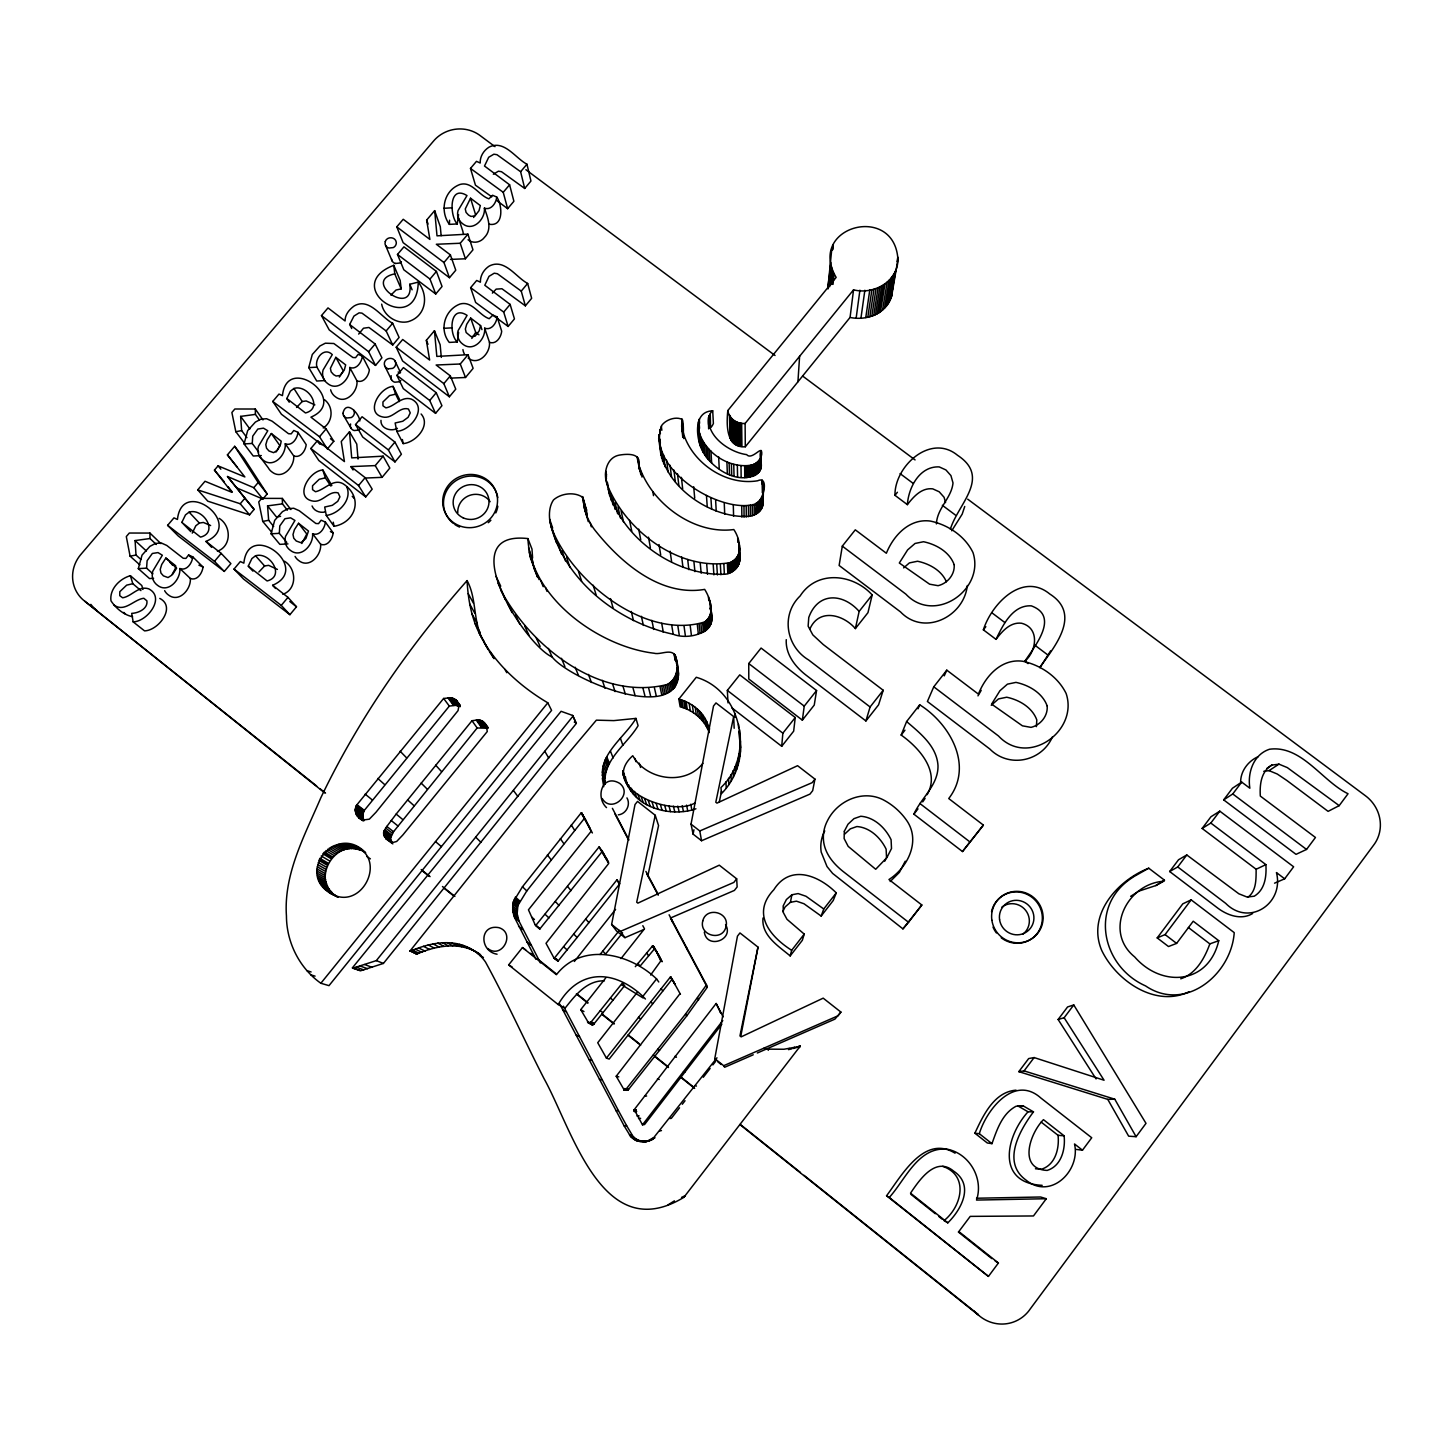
<?xml version="1.0" encoding="UTF-8"?>
<svg xmlns="http://www.w3.org/2000/svg" width="1453" height="1453" viewBox="0 0 1453 1453"><rect width="100%" height="100%" fill="white"/><g stroke="black" fill="none" stroke-linecap="round" stroke-linejoin="round"><path stroke-width="1.5" d="M152.91 573.844L146.59 568.159L147.116 560.713L152.347 553.466L158.014 552.594L162.336 555.228L152.783 571.138A13.803 13.113 -31.7 0 0 157.414 585.232C168.185 593.823 180.808 579.584 179.863 568.541C186.91 571.265 192.123 562.947 192.795 556.88L188.599 554.992L185.911 558.424L183.223 558.261L166.786 545.456L161.21 542.95L155.471 543.458L149.95 546.346L142.049 555.1L138.307 568.632L149.532 578.566L153.6 578.33M660.407 446.925C662.804 486.809 712.951 519.92 750.42 516.196L750.42 505.117C762.371 508.713 770.925 474.55 757.703 480.761C723.903 486.464 687.451 459.693 681.675 426.219C682.02 409.419 684.417 429.87 682.892 436.518M750.547 477.056L750.565 465.269C757.213 464.615 763.842 456.569 761.1 450.466C757.848 457.277 764.332 464.851 759.483 471.426C741.248 488.154 710.553 468.447 701.799 449.558C696.078 437.171 693.19 411.308 712.715 410.836L713.387 423.531C707.393 436.536 706.576 414.051 712.715 410.836M751.946 476.675L751.982 464.887M750.42 516.196L752.327 515.652L752.363 504.554M753.326 476.203L753.399 464.415M754.143 475.876L754.234 464.07M763.007 918.005C761.19 935.496 778.517 946.085 790.178 955.929L802.328 940.309L804.236 934.116L786.963 919.277L783.33 912.538L783.167 905.964L786.382 899.552L791.885 894.776L798.133 893.577L805.961 896.247L823.76 908.979L821.163 916.062L803.981 903.748L796.444 901.169L790.414 902.331L785.11 906.944L782.767 911.594M752.327 515.652L754.18 514.98L754.252 503.882M754.942 475.476L755.033 463.67M639.538 467.067C652.215 503.937 694.134 534.813 733.801 529.546C740.558 539.372 743.773 557.516 729.715 562.711C678.66 571.301 625.135 530.363 607.009 484.103C603.068 473.424 606.519 457.441 619.305 455.116C626.316 453.935 640.628 452.646 638.993 463.925M755.705 475.022L755.814 463.216M754.18 514.98L755.978 514.18L756.087 503.065M756.45 474.532L756.559 462.726M755.978 514.18L756.922 502.629M757.14 473.987L757.267 462.163M757.794 473.406L757.939 461.564M756.795 513.744L757.721 502.139M758.412 472.788L758.557 460.928M757.576 513.272L758.466 501.594M758.975 472.116L759.138 460.256M759.483 471.426L759.665 459.548M758.321 512.727L759.174 500.994M759.011 512.146L759.846 500.341M759.937 470.699L760.537 458.058M760.645 454.299C763.624 443.201 752.018 461.037 746.642 454.607C729.025 452.319 705.214 435.446 709.1 415.703M760.682 469.174L761.299 450.648M759.665 511.51L760.464 499.65M760.972 468.375L761.372 450.702M760.264 510.82L761.027 498.924M551.196 527.094C571.356 580.601 644.805 640.482 704.705 621.938C715.439 614.274 710.499 598.618 704.669 589.391C659.989 597.001 620.104 562.057 594.44 529.546C587.466 520.21 583.488 509.149 583.125 497.634C574.988 491.495 561.076 493.166 553.484 499.959C549.18 506.262 548.816 514.689 550.033 522.008C562.965 579.62 617.289 622.066 673.193 634.271C690.502 641.009 720.833 631.165 709.972 608.208M760.827 510.112L761.535 498.143M762.08 484.031L762.153 480.198M761.318 509.349L761.99 497.326M761.772 508.55L763.261 501.576L762.262 480.38M330.212 893.195L338.131 897.264C307.4 881.008 337.659 833.314 365.684 852.838C336.733 821.944 293.724 873.889 331.902 894.104C362.36 910.631 387.697 858.65 354.75 846.046M721.887 1024.093L644.551 1124.531L642.48 1124.822L634.234 1109.638L716.147 1003.478L723.14 1016.882M762.153 507.715L762.389 496.49M762.316 492.694L762.534 481.197M762.48 506.861L762.716 495.618M762.752 505.989L763.17 484.902M1240.68 782.931C1240.117 771.67 1248.073 761.027 1258.135 756.686M763.079 504.209L763.461 487.554M500.577 589.755C530.817 646.658 599.254 701.072 666.854 684.599C677.643 679.641 679.259 665.238 675.173 655.303C670.687 648.438 660.425 655.14 653.977 653.214C599.29 646.748 530.49 597.928 527.911 538.591C450.884 529.727 525.296 645.513 552.104 656.938C571.211 681.511 699.801 733.674 675.282 655.594M1041.183 1122.097L1058.038 1135.302C1059.509 1148.324 1055.423 1164.943 1041.401 1169.247L1035.444 1168.775M1064.105 1135.81C1065.594 1149.087 1061.435 1166.033 1047.141 1170.428C1017.59 1169.029 1030.014 1133.122 1043.454 1119.664L1064.105 1135.81L1058.038 1135.302M535.975 959.325L514.58 917.624L512.673 910.014L513.399 901.605L522.481 886.748L581.127 812.935L584.306 818.511L526.785 890.943L517.867 905.51L517.159 913.774L519.048 921.256L540.425 962.939M1248 897.173C1256.627 890.762 1256.028 878.829 1256.137 869.257L1202.14 828.446L1210.821 823.052L1265.89 864.626C1266.598 876.213 1265.145 889.545 1254.248 896.21L1247.074 897.046L1238.864 893.795L1186.792 854.963L1178.528 859.758L1169.665 871.528L1216.633 907.235C1226.477 915.045 1240.935 920.657 1252.649 913.501M635.96 718.4C624.844 737.743 592.987 758.157 605.102 784.348C602.468 759.774 627.006 744.445 638.085 725.683L635.96 718.4L613.82 720.615L596.366 720.161L553.811 770.671L410.018 950.989M897.918 259.433C898.008 281.537 873.634 295.013 853.547 289.837L745.117 423.459L745.298 446.779C725.774 448.287 726.427 423.913 727.808 410.563L836.147 277.396C806.324 226.377 894.594 202.821 897.918 259.433L891.597 296.43C886.348 313.757 866.678 320.968 850.059 317.444L745.298 446.779M740.412 740.848C742.102 760.101 735.164 779.843 721.505 793.574L720.96 787.544C755.033 755.742 741.902 690.647 696.278 677.28L678.823 699.129L680.149 706.757C693.19 710.136 704.632 719.78 709.191 732.603C708.701 716.02 694.062 703.161 678.823 699.129M484.666 328.16C485.883 339.021 473.424 352.552 462.962 344.288A13.44 12.786 -14.4 0 1 458.058 330.703L467.085 315.374C449.758 303.949 448.614 334.226 457.277 341.964L449.286 342.418C438.752 329.431 444.89 309.671 460.038 304.022C472.171 300.553 479.018 315.228 489.189 318.697L492.93 315.083L497.126 316.899L501.685 331.193C501.194 337.042 496.145 344.888 489.461 342.272L484.666 328.16C491.477 330.83 496.635 322.857 497.126 316.899M458.567 214.554L457.259 223.944L449.358 224.38C439.478 210.83 443.91 190.325 460.002 184.458C471.971 181.026 478.8 195.41 488.88 198.825L492.585 195.265L496.726 197.045C496.236 202.93 491.096 210.703 484.394 208.106C487.663 217.369 492.603 229.138 484.467 237.384C480.58 242.488 473.151 243.977 468.048 239.781M489.461 342.272C490.66 352.934 478.437 366.229 468.157 358.11M484.394 208.106C485.574 218.84 473.206 232.008 462.908 223.925A13.295 12.532 -12.5 0 1 458.04 210.612L466.994 195.574C448.468 184.059 449.703 216.261 457.259 223.944M384.5 836.874L392.201 843.194L390.457 838.145L393.545 831.715L477.165 727.971L487.264 728.225L482.269 720.997L477.783 719.961L471.989 720.724L396.179 814.061L385.644 828.028L383.574 832.969L385.971 838.817L392.837 842.504L396.651 841.469L402.808 835.021L487.3 731.495L485.956 724.884L482.269 720.997M716.02 1060.418L714.767 1058.601L737.452 936.168L739.958 932.953L757.994 947.12L740.758 1036.334M356.33 814.588L363.722 820.128L359.509 818.239L356.33 814.588L355.258 809.866L356.639 805.144L443.637 698.457L450.757 697.749L455.861 699.837L459.075 705.068L458.04 710.644L375.982 812.263L369.316 819.183L363.613 819.946L362.705 814.788L364.322 810.374L449.34 706.085L455.624 705.341L459.62 706.358M349.737 367.482C350.809 378.361 338.331 391.983 327.833 383.683A13.495 12.805 -20.3 0 1 323.075 370.025L332.283 354.605C324.219 346.504 314.411 358.582 316.917 367.155L324.745 380.577L316.754 381.031L308.762 367.609L312.286 354.496L319.932 345.996L325.345 343.199L333.827 343.507L352.916 357.511L355.567 357.674L358.164 354.332L362.342 356.148C361.761 362.124 356.584 370.134 349.737 367.482L356.984 380.904C358.056 391.583 345.814 404.987 335.48 396.832A13.259 12.587 -20.4 0 1 330.63 389.804M449.358 224.38L449.576 220.202M694.879 803.037C670.36 817.44 597.637 787.381 632.763 755.723C646.44 780.261 685.253 786.073 702.907 763.297M287.966 543.894L279.866 544.366L271.093 533.814L274.69 520.337L282.481 511.638L287.966 508.75L293.706 508.241L299.282 510.748L315.846 523.48L318.534 523.643L321.167 520.21L325.399 522.099C324.8 528.165 319.606 536.448 312.595 533.723C313.685 544.748 301.08 558.878 290.346 550.342A13.713 13.113 -26.9 0 1 285.569 536.302L294.941 520.465L290.6 517.831L284.951 518.721L279.793 525.932L279.339 533.342L286.75 542.387M312.595 533.723L320.623 544.257C321.694 555.1 309.326 568.995 298.791 560.586A13.458 12.895 -27.1 0 1 295.068 556.408M261.322 455.57L253.258 456.024L244.068 443.928L247.664 430.633L255.401 422.06L260.868 419.209L266.553 418.718L272.092 421.17L288.511 433.702L291.163 433.884L293.797 430.488L297.992 432.34C297.375 438.352 292.18 446.489 285.26 443.801L293.724 455.915C294.741 466.649 282.445 480.271 272.02 472.007A13.368 12.714 -24.7 0 1 268.333 467.902L259.397 455.988M285.26 443.801C286.277 454.735 273.763 468.592 263.138 460.183A13.604 12.932 -24.6 0 1 258.434 446.362L267.77 430.76L263.465 428.163L257.853 429.035L252.731 436.154L252.259 443.456L258.725 452.101M682.165 419.481C675.99 416.157 665.946 419.626 661.823 425.293C645.949 467.248 714.803 510.693 750.42 505.117M1036.389 726.627L1036.806 719.961C1032.32 707.448 1019.189 699.837 1006.711 697.222L998.465 698.929L991.237 705.286M738.705 551.032C743.482 561.457 735.708 573.808 724.375 574.262C674.573 575.969 621.03 537.955 608.444 489.352M797.933 381.794L799.604 356.312M179.863 568.541L190.343 578.476C191.269 589.319 178.901 603.304 168.312 594.876A13.549 12.877 -31.9 0 1 164.643 590.663M731.713 707.72L781.714 746.297L782.858 733.184L795.245 717.528L739.74 674.864L727.335 690.411L728.026 702.889M831.77 249.153L827.847 288.638L829.027 278.013M828.228 288.729L830.735 262.466M832.478 250.043L832.896 245.593M832.678 249.535L833.35 244.594M829.699 286.731L831.606 267.134M830.771 284.552L832.26 269.332M831.806 284.479L833.096 271.475M833.023 284.37L834.095 273.564M795.245 717.528L793.665 731.168L781.714 746.297M391.202 375.728L390.93 377.744A5.449 5.194 -18.3 0 0 394.835 382.212L399.103 381.794A5.412 5.14 -18.3 0 0 400.865 380.414M850.059 317.444L853.547 289.837M342.926 413.397C345.941 399.284 359.127 413.215 359.835 420.952M350.591 423.985L350.318 426.02A5.485 5.231 -21.1 0 0 354.223 430.542L358.51 430.106A5.431 5.176 -21.1 0 0 360.271 428.726M856.198 317.789L859.904 290.182M802.347 720.161L804.236 706.14L816.568 690.538L761.081 648.056L748.749 663.549L748.785 679.005L802.347 720.161L814.243 705.086L816.568 690.538M860.993 317.844L864.862 290.255M865.77 317.535L869.802 289.928M867.804 317.244L871.909 289.619M869.82 316.808L873.998 289.183M871.8 316.264L876.05 288.62M873.725 315.592L878.048 287.912M875.505 314.829L879.882 287.131M877.231 313.939L881.662 286.223M878.883 312.94L883.37 285.188M480.562 325.581L479.254 330.794L475.131 336.152L471.117 336.642L466.159 332.537L465.36 328.996L466.704 324.291L470.663 318.08L480.562 325.581L481.96 329.631M842.304 546.128L905.873 594.132C934.788 624.881 985.098 589.5 972.983 552.54C964.992 536.066 947.955 524.696 930.283 521.064C909.451 518.285 893.522 535.449 886.366 553.248L855.29 529.836L842.304 546.128L839.126 565.471L900.497 611.895C924.144 636.632 964.047 616.744 967.317 585.505M880.445 311.832L884.986 284.025M882.534 310.07L887.147 282.227M884.477 308.181L889.145 280.266M886.257 306.147L890.998 278.177M887.601 304.331L892.396 276.306M888.818 302.442L893.649 274.345M889.908 300.48L894.776 272.31M890.852 298.446L895.756 270.222M897.046 261.576L897.809 257.181M325.399 522.099L333.173 532.851C332.592 538.809 327.488 546.946 320.623 544.257M693.099 834.131L691.029 824.142L713.514 706.013L715.984 702.925L733.674 716.565L715.802 802.219L716.983 803.128L797.57 765.695L814.951 779.117L812.681 790.65L809.975 794.101L701.545 840.742L693.099 834.131L693.935 829.754M625.353 776.556C629.875 806.706 670.087 818.075 695.914 808.794M192.795 556.88L203.02 567.015C202.367 572.972 197.245 581.146 190.343 578.476M643.552 929.648L624.972 937.675L616.508 930.973L611.622 924.453L635.015 804.544L637.522 801.402L655.23 815.278L658.554 825.576L647.747 876.377M790.414 902.331L791.885 894.776M757.994 947.12L739.958 1035.916L741.157 1036.861L823.179 998.157L840.906 1012.087L838.054 1015.792L723.685 1065.703L714.767 1058.601M719.271 802.074L721.542 791.195M655.23 815.278L636.705 902.204L637.885 903.13L719.271 865.189L736.671 878.811L737.143 886.929L734.401 890.417L670.396 918.06M809.902 628.986C819.056 607.953 843.103 614.401 855.381 628.586L859.141 611.386L872.181 594.931C853.038 573.772 816.931 569.776 800.149 595.948C780.679 614.619 785.964 646.313 808.467 659.862L870.093 706.975L865.915 720.96L806.451 675.445C795.336 666.927 785.401 654.377 786.255 639.647M945.558 502.593L944.069 497.271L939.201 491.786L932.753 488.862C921.602 487.5 913.592 496.672 907.38 504.645L894.957 495.328C894.485 466.231 930.519 433.03 957.527 455.279C991.509 477.583 957.89 503.991 950.353 529.237M872.181 594.931L867.968 612.657L855.381 628.586M699.565 433.43L699.056 439.769M416.194 953.114L411.344 950.898L416.466 953.985M907.38 504.645C908.47 487.627 919.531 465.977 939.219 466.903L945.903 469.937L950.934 475.603L953.005 482.941C951.552 498.179 937.112 507.987 936.404 523.915M790.178 955.929L791.667 950.298L804.236 934.116M891.597 296.43L892.85 285.805M301.843 543.495L306.801 534.014L298.537 523.28L294.414 529.691L292.997 534.541L293.76 538.209L296.249 541.006L300.88 542.696L305.875 538.554L308.472 531.053L298.537 523.28M768.237 1050.319L768.583 1049.157L783.984 1049.248L800.076 1046.342L683.836 1197.363C602.25 1246.728 572.5 1129.762 543.985 1078.526C524.188 1039.839 506.37 1000.154 485.502 962.031C481.415 956.001 475.676 951.188 469.156 947.974C450.521 938.402 428.817 943.306 410.491 951.061M859.141 611.386C842.831 592.933 817.948 591.934 808.758 617.507L808.14 626.17L812.808 634.87L823.215 644.514L883.206 690.266L878.575 704.832L865.915 720.96M964.738 506.479L962.195 514.126L951.733 530.781M286.84 398.54L290.382 391.184L293.942 388.478C307.836 384.01 323.837 408.329 305.475 412.961L286.84 398.54L289.238 402.209M248.281 566.125L251.896 558.57L255.528 555.791C269.731 551.323 285.714 576.223 267.116 580.964L248.281 566.125L252.895 571.12M192.25 533.142L195.81 525.768L199.37 523.062L203.384 522.462L210.631 525.55M181.843 522.39L185.475 514.907L189.108 512.146C203.275 507.66 219.04 532.47 200.514 537.12L181.843 522.39L190.761 531.598M349.646 324.491L353.951 316.082L359.091 312.849L361.96 313.121L386.153 330.957L392.728 344.997L399.103 337.441L392.655 323.256C381.104 317.317 369.262 297.211 354.223 305.947C349.319 309.453 344.906 314.629 345.087 320.986L327.997 307.909L321.476 315.592L329.195 329.885L375.528 365.411L381.921 357.819L375.146 343.998L349.646 324.491L351.717 328.523M905.237 861.193L899.407 872.363L890.199 881.535M458.603 332.392L457.277 341.964M791.667 950.298C769.345 936.113 751.364 913.265 773.831 889.745C790.141 863.736 818.729 875.324 836.274 892.887L833.223 900.515L821.163 916.062M1132.85 877.321C1088.896 904.91 1101.12 966.172 1145.582 985.915C1185.103 1012.85 1231.327 974.527 1234.233 932.644L1191.151 899.861L1182.796 903.839L1157.206 937.911L1168.503 946.539L1176.603 943.397L1193.222 921.22L1218.758 940.69C1208.551 984.607 1161.674 987.967 1134.684 956.928C1103.208 931.5 1126.91 883.751 1163.653 881.244L1164.471 880.173L1148.742 868.204C1117.212 880.464 1086.681 914.99 1101.701 950.371C1116.267 980.829 1155.589 1008.037 1189.208 991.672M1218.758 940.69L1209.84 943.887C1204.646 958.181 1196.073 973.801 1180.708 978.813M927.123 794.664C940.545 771.47 919.077 747.768 901.169 735.055L906.618 721.542L919.713 704.796C950.062 723.848 973.964 766.003 948.736 798.551L983.372 825.104L962.485 851.549L913.883 814.17C921.293 797.679 938.366 785.11 938.002 765.695C936.804 746.134 920.221 733.311 906.618 721.542M918.024 708.81L919.713 704.796M933.77 686.815L998.483 735.981C1028.016 767.602 1078.78 731.004 1066.121 693.481C1057.947 676.717 1040.675 665.02 1022.658 661.242C1001.498 658.372 985.479 676.045 978.432 694.134L946.793 670.16L933.77 686.815L927.395 701.49L989.82 749.003C1008.963 768.51 1041.819 761.572 1052.462 736.798M944.232 675.863L946.793 670.16M974.872 1133.213L979.304 1133.685C986.678 1109.365 1014.43 1074.312 1040.838 1097.996L1091.73 1137.753L1082.467 1150.195L1074.512 1143.965C1080.723 1170.846 1050.465 1200.487 1025.891 1179.999C1001.444 1162.164 1019.806 1130.089 1033.483 1111.854L1023.021 1105.769L1016.101 1106.223C1002.116 1113.597 996.94 1129.835 991.963 1143.656L987.295 1142.984L974.872 1133.213C983.082 1115.632 994.052 1091.839 1016.065 1090.168M1028.052 663.603L1024.874 661.206C1036.625 651.053 1039.948 627.95 1021.568 623.246C1010.271 621.848 1002.225 631.256 996.013 639.356L983.372 629.839C991.509 604.067 1022.403 571.501 1049.738 593.968C1081.795 614.31 1055.06 646.058 1039.876 667.29M884.75 861.193L886.53 857.688L886.13 849.188C880.718 837.836 869.929 827.465 856.889 826.539L850.332 828.846L844.538 834.222M996.013 639.356C1002.842 625.244 1012.65 604.793 1031.285 605.847C1059.855 616.272 1034.845 646.058 1024.874 661.206M1050.61 650.871L1039.93 667.744M358.673 334.081L363.504 328.215L368.953 327.47L392.728 344.997M977.978 695.86L981.175 690.393M1033.483 1111.854L1028.034 1111.799C1005.567 1136.537 995.868 1183.105 1042.182 1185.339M471.807 338.458L475.712 332.356L470.663 318.08M470.536 198.226L465.269 208.941L466.068 212.41L468.52 215.062L470.972 216.424L474.949 215.934L479.036 210.685L480.325 205.581L470.536 198.226L475.531 214.499L473.587 217.496M789.233 1048.448L788.489 1049.611L791.867 1048.848M335.825 357.329L330.394 368.317L331.157 371.877L333.609 374.602L336.079 376L340.093 375.51L344.288 370.115L345.669 364.885L335.825 357.329L343.326 370.933L339.348 377.072M276.016 452.028L280.029 445.817L271.33 433.521L267.225 439.841L265.808 444.636L266.553 448.232L269.005 450.993L273.618 452.664L277.196 450.376L280.665 444.019L281.174 441.167L271.33 433.521M172.507 574.498L176.63 568.177L165.896 558.061L161.719 564.49L160.23 569.376L160.956 573.063L163.408 575.86L168.039 577.567L171.69 575.243L175.232 568.759L175.759 565.853L165.896 558.061M258.852 572.028L264.591 565.962L268.623 565.344L277.414 569.413M296.557 407.458L302.206 401.537L306.183 400.937L314.865 404.878M390.893 295.104L396.051 290.019L401.173 288.875L400.193 280.447L393.799 265.3C339.276 286.314 417.065 338.622 418.246 282.118L409.8 284.261C414.559 318.171 360.616 281.01 394.78 273.872L401.173 288.875M922.728 801.893L925.089 798.405M706.467 984.898L707.302 987.259L686.76 1015.901L628.695 1089.241L624.027 1089.968L626.334 1088.842L685.525 1014.085L706.467 984.898L669.106 914.791M794.41 1047.268L793.574 1048.467L796.88 1047.45M492.385 293.143L496.145 289.129L501.939 288.747L525.368 305.838L531.653 298.301L527.657 283.444C515.924 277.287 504.645 258.035 489.243 266.062C483.813 269.568 480.126 275.652 480.416 282.191L476.675 280.465L470.627 287.676L475.64 302.46L508.132 326.453L514.453 318.897L510.13 304.403L484.793 285.26L489.007 276.342L494.238 273.2L497.38 273.727L521.246 291.109L525.368 305.838M1073.767 1004.949L1064.141 1017.736L1104.062 1080.233L1034.118 1057.566L1028.67 1058.565L1018.807 1071.642L1107.767 1099.376L1128.654 1136.173L1136.101 1136.7L1145.999 1123.351L1073.767 1004.949L1067.574 1006.947L1058.129 1019.479L1096.071 1078.925M955.075 1153.192C924.199 1134.157 901.496 1175.804 886.566 1195.765L988.44 1276.406L998.411 1263.002L958.835 1231.563L970.223 1216.379L1033.464 1215.961L1046.305 1198.725L1040.566 1197L976.525 1198.235M1274.553 883.17L1284.67 878.811L1293.624 866.787L1219.793 811.155L1210.948 816.768L1202.14 828.446M1306.538 849.442L1315.455 837.473L1260.314 796.081C1259.642 784.693 1260.968 771.525 1271.829 765.095L1278.967 764.151L1287.322 767.602L1339.194 805.634L1348.039 793.738C1322.212 781.333 1301.597 744.88 1269.522 749.239C1253.43 754.507 1247.364 772.687 1249.852 788.216L1241.697 782.095L1232.453 788.234L1223.68 799.876L1296.022 854.346L1306.538 849.442L1232.762 793.956L1223.68 799.876M947.846 1222.827C961.559 1209.314 974.527 1185.012 953.568 1171.064C935.623 1156.043 919.44 1179.945 910.522 1193.167L947.846 1222.827L944.014 1220.629C961.723 1206.571 969.242 1175.495 942.725 1166.323M1157.206 937.911L1165.088 934.588L1191.151 899.861M683.836 1197.363L685.126 1195.674L681.548 1197.399M1130.652 896.338L1138.789 891.161L1155.825 885.567L1164.471 880.173M1018.807 1071.642L1024.074 1070.897L1034.118 1057.566M1169.665 871.528L1177.747 866.951L1186.792 854.963M1210.821 823.052L1219.793 811.155M1232.762 793.956L1241.697 782.095M886.566 1195.765L889.254 1197.472C905.455 1179.691 918.332 1145.981 947.683 1149.269C969.66 1153.918 983.826 1178.71 976.507 1200.069L1046.305 1198.725M650.635 975.036L660.788 960.96L656.066 950.698L662.114 961.741L660.425 958.889M642.48 1124.822L722.777 1020.569M824.741 830.898A34.636 34.273 31 0 0 821.199 852.094L827.011 866.551L832.605 873.398L902.931 928.885L921.838 905.001L888.964 879.537C908.125 867.187 921.148 840.361 906.291 819.91A65.421 64.786 32.9 0 0 884.677 800.585C863.917 788.779 837.527 800.24 827.447 820.763A35.889 35.508 29.5 0 0 823.778 842.722C825.776 854.709 834.058 864.299 843.303 871.618L908.543 922.274L921.838 905.001M962.485 851.549L983.372 825.104M624.209 1089.986L616.217 1076.237L679.986 993.707M823.76 908.979L836.274 892.887M559.786 1004.15L624.172 1125.93L630.638 1136.482L636.45 1140.714L646.567 1141.531L653.832 1137.517L716.983 1057.802M703.288 1077.254L710.136 1068.445M712.878 1064.904L715.621 1061.38M913.883 814.17L917.987 808.867M798.551 1046.941L799.586 1045.706M679.55 1107.785L671.322 1118.356L669.779 1118.538M682.292 1104.262L685.035 1100.738M637.54 991.999L597.728 1042.727L606.41 1058.093L609.17 1059.074L671.922 979.504L670.541 976.906L672.249 979.522M901.169 735.055L904.965 730.187M983.372 629.839L985.842 626.679M798.805 1046.941L799.786 1045.724M645.404 999.028L642.88 996.34L656.556 978.922C629.948 953.386 582.199 941.653 556.426 974.691L522.462 947.574L508.659 964.901L558.188 1004.55L564.999 1008.273C574.934 995.705 586.703 980.266 604.43 980.848M870.093 706.975L883.206 690.266M736.671 878.811L733.838 882.425L620.395 931.391L611.622 924.453M814.951 779.117L812.154 782.677L699.783 830.971L691.029 824.142M606.41 1058.093L670.396 976.997L671.922 979.504M589.591 1023.148L592.479 1024.819L594.005 1023.875L624.681 985.606L622.247 983.209L591.171 1021.968L588.665 1023.021L580.728 1009.653L605.756 977.923M620.994 958.617L644.478 928.83L642.825 925.688M558.188 1004.55C579.129 968.443 614.02 969.278 642.88 996.34M635.306 966.681L652.597 945.867L659.044 955.765M616.926 879.864L619.432 884.187L577.113 937.476L558.097 961.014L554.356 958.181L616.926 879.864L619.704 883.587M574.353 961.468L615.563 909.433M799.096 1047.577L800.004 1046.451M535.848 925.379L599.145 846.863L608.698 863.463L546.019 943.324L554.065 958.181M592.388 832.969L581.581 812.899L591.171 831.261L528.456 909.814L535.104 924.689L539.898 928.867L601.978 851.785L599.145 846.863M894.957 495.328L897.427 492.24M352.934 968.152L376.327 960.615L573.045 716.075M352.498 968.043L360.471 970.822L383.41 963.43L576.351 723.394L572.7 715.475L561.094 711.316L352.498 967.716M600.016 954.53L619.378 930.374M622.592 932.844L605.592 954.058L602.795 951.061M467.085 580.601C468.138 602.014 472.534 623.791 484.267 642.081C472.37 623.246 477.347 599.344 467.085 580.601C409.11 646.313 358.8 718.527 320.841 797.733C304.858 835.184 283.498 873.78 286.441 915.989C286.513 942.216 299.354 968.061 320.859 983.263L547.799 702.816C522.59 687.887 499.759 667.908 484.358 642.771L488.299 649.673M655.739 950.062L654.286 949.081L640.065 966.154L637.921 963.393M358.037 459.057L356.766 444.073L349.483 431.759L341.255 441.53L344.434 461.582L317.444 440.659L310.851 448.505L318.843 460.528L365.72 496.926L372.186 489.171L365.157 477.656L350.936 466.613L375.237 465.596L383.138 456.169L389.822 468.066L382.085 477.347L364.721 478.073M394.962 461.927L401.391 454.226L394.925 442.075L362.088 416.757L355.531 424.567L362.687 437.008L394.962 461.927L388.369 449.921L355.531 424.567M435.537 413.36L441.93 405.714L436.227 392.71L403.425 367.609L396.905 375.346L403.298 388.641L435.537 413.36L429.725 400.501L396.905 375.346M441.312 357.402L440.15 344.761L434.447 330.703L426.347 340.329L429.634 360.053L402.699 339.493L396.197 347.213L402.59 360.98L449.377 396.778L455.752 389.15L450.321 375.855L436.136 365.012L460.256 363.995L468.029 354.714L473.133 368.354L465.505 377.489L450.43 378.125M289.91 614.692L281.264 605.392L287.966 597.365L272.619 585.287C312.722 568.159 248.445 518.939 243.85 563.146L240.344 561.548L234.024 569.067L243.505 579.002L289.91 614.692L296.485 606.791L287.966 597.365M365.72 496.926L358.564 485.538L365.157 477.656M388.369 449.921L394.925 442.075M429.725 400.501L436.227 392.71M449.377 396.778L443.837 383.628L450.321 375.855M508.132 326.453L503.701 312.086L510.13 304.403M521.246 291.109L527.657 283.444M224.307 571.429L230.9 563.601L221.183 553.393L205.963 541.406C245.993 524.424 182.206 475.531 177.448 519.447L173.96 517.867L167.622 525.332L178.283 536.012L224.307 571.429L214.481 561.367L167.622 525.332M333.809 441.276L327.343 448.977L319.515 436.735L272.764 401.428L278.976 394.09L282.463 395.634C286.859 352.589 350.391 400.392 310.906 417.156L326.09 428.907L333.809 441.276L330.485 438.715M197.717 489.879L240.235 503.755L244.867 498.27L227.503 476.511L253.803 487.699L262.848 499.051L267.152 493.947L244.05 458.367L234.678 446.307L227.413 454.88L244.867 476.947L218.077 465.868L214.463 470.118L231.899 492.331L205.018 481.27L197.717 489.879L207.797 501.176L249.553 514.834L254.112 509.422L227.503 476.511M253.803 487.699L258.18 482.523L234.678 446.307M375.528 365.411L368.626 351.717L375.146 343.998M386.153 330.957L392.655 323.256M435.737 293.996L429.979 279.067L436.427 271.42L403.934 246.828L397.486 254.438L403.807 269.768L435.737 293.996L442.057 286.477L436.427 271.42M450.394 254.893L455.77 270.222L449.449 277.723L443.964 262.521L450.394 254.893L436.336 244.267L460.22 243.25L467.92 234.151L472.97 249.825L465.414 258.779L450.484 259.415M509.603 184.785L513.89 201.277L507.642 208.687L503.228 192.305L509.603 184.785L484.503 166.023L488.698 157.269L493.875 154.2L496.98 154.708L520.61 171.726L524.715 188.454L530.944 181.062L526.967 164.225C515.325 158.159 504.118 139.306 488.916 147.207C483.577 150.622 479.89 156.597 480.198 163.027L476.475 161.337L470.481 168.421L475.458 185.185L491.786 196.809M520.61 171.726L526.967 164.225M214.481 561.367L221.183 553.393M319.515 436.735L326.09 428.907M902.931 928.885L908.543 922.274M449.449 277.723L403.117 242.633L396.778 226.85L403.226 219.276L429.888 239.418L426.637 220.075L434.665 210.631L440.295 226.686L441.149 235.713M668.071 1204.828L674.428 1200.868M840.906 1012.087L834.93 1019.116L757.322 1053.007M493.348 174.233L498.433 171.2L501.503 171.708L524.715 188.454M323.22 427.963C333.009 421.951 333.772 406.858 324.691 399.866M903.639 567.887L909.396 562.91L917.551 561.239C929.157 563.673 941.635 570.411 946.375 581.763M654.177 1138.317L654.958 1137.681L653.087 1138.226M1266.925 768.328L1271.829 765.095M1263.783 771.325L1269.032 770.617L1278.967 764.151M647.62 1141.259L653.341 1138.898L651.453 1139.479M1148.742 868.204L1133.576 876.758M1155.825 885.567L1163.653 881.244M1339.194 805.634L1328.096 811.355L1286.849 780.479L1277.241 774.013L1269.032 770.617M1256.137 869.257L1265.89 864.626M753.235 1054.787L724.629 1067.265L723.685 1065.703M282.863 594.313C297.229 589.319 296.775 568.559 284.461 561.221M217.405 551.214C231.681 546.31 231.427 525.677 219.167 518.358M416.92 954.058L409.8 950.752L416.848 954.076C436.626 945.376 461.327 941.09 480.162 954.367M397.396 428.344C391.129 431.904 380.323 428.617 380.977 420.317M331.847 485.502L322.82 469.973C308.508 471.008 293.379 498.724 313.957 501.231C323.075 501.957 329.377 490.242 338.149 492.912L339.948 496.817L337.75 501.321L332.337 505.317L324.691 507.043L326.289 515.434L334.045 526.313C354.877 522.753 363.613 498.869 344.833 484.939C334.408 476.766 325.181 489.752 315.483 491.732L312.558 489.661L312.54 485.738L319.242 479.272L325.345 477.855L330.884 486.083M142.957 589.428L141.776 585.505L130.389 575.697C119.745 578.657 109.284 589.173 110.991 600.834C115.731 608.135 123.886 615.037 132.586 616.69M399.539 399.502L393.055 386.389C378.815 387.37 363.995 414.868 384.446 417.247C393.454 417.974 399.72 406.386 408.438 409.019L410.255 412.888L408.075 417.338L402.735 421.261L395.143 422.986L396.76 431.25L403.189 443.601C415.74 442.584 431.269 425.329 421.116 413.996M646.567 1141.531L650.617 1140.314M649.654 1140.496L651.598 1139.879M645.495 1141.731L649.6 1140.659M650.581 1140.024L652.488 1139.424M643.97 1141.876L647.511 1141.114M642.426 1141.895L646.004 1141.259M618.306 814.861C626.152 814.08 630.947 804.708 626.951 797.879M640.9 1141.804L644.496 1141.277M639.393 1141.568L643.007 1141.168M1058.129 1019.479L1064.141 1017.736M637.903 1141.204L641.518 1140.932M636.45 1140.714L640.065 1140.587M635.47 1140.278L638.648 1140.096M634.525 1139.788L637.685 1139.697M633.617 1139.206L636.741 1139.206M632.763 1138.571L635.851 1138.643M632.001 1137.917L635.015 1138.008M659.735 1130.997L661.46 1130.579M631.292 1137.227L634.271 1137.372M630.638 1136.482L633.581 1136.682M630.039 1135.701L632.945 1135.955M113.879 604.957C124.486 612.875 133.767 599.453 143.811 598.273L146.916 600.87C148.024 608.771 138.362 613.13 131.696 613.366L133.167 621.884C147.371 621.575 165.715 597.51 148.715 588.846C138.598 585.432 131.769 596.348 122.67 597.801L119.764 595.694L119.8 591.698L126.665 585.141L132.804 583.706L140.923 590.608M629.476 1134.866L632.346 1135.193M396.76 431.25C410.781 431.087 428.381 407.258 411.435 399.139C401.518 395.797 394.816 406.44 385.88 407.857L382.974 405.823L382.938 401.954L389.567 395.561L395.616 394.163L399.284 401.573M326.289 515.434C338.785 513.944 352.425 499.65 346.758 486.882M698.112 427.345C701.69 450.739 727.372 468.629 750.565 465.269M262.975 419.917L255.292 409.019L234.841 409.001L231.881 412.489L235.822 431.704L241.652 430.597L246.937 437.644M290.872 509.567L282.318 498.415L261.722 498.379L258.743 501.903L262.757 521.409L268.642 520.301L273.673 526.458M160.92 543.622L149.931 533.069L129.317 533.033L126.302 536.575L130.098 556.172L136.001 555.046L140.814 559.405M241.652 430.597L240.635 416.393L255.419 414.396L259.27 419.808M268.642 520.301L267.57 505.88L282.463 503.864L287.349 510.185M280.574 516.342L276.397 516.923L267.57 505.88M136.001 555.046L135.093 540.57L150.022 538.536L156.306 544.512M624.172 1125.93L626.588 1125.603L631.801 1134.375M325.272 511.91C320.241 513.272 313.993 511.075 312.068 505.971M626.588 1090.349L624.917 1088.442M638.503 1118.519L640.646 1118.338M636.959 1115.995L639.12 1115.868M443.873 208.288L451.937 207.815M443.746 328.324L451.883 327.851M308.762 367.609L316.917 367.155M244.068 443.928L252.259 443.456M271.093 533.814L279.339 533.342M138.307 568.632L146.59 568.159M467.92 234.151L437.008 235.84L434.665 210.631M468.029 354.714L436.826 356.421L434.447 330.703M383.138 456.169L351.699 457.877L349.483 431.759M1107.767 1099.376L1114.778 1099.195L1136.101 1136.7M634.434 1111.654L636.65 1111.618M634.234 1111.236L636.45 1111.2M634.053 1110.819L636.287 1110.782M1023.021 1105.769L1017.772 1105.842L1028.034 1111.799M615.854 1110.673L618.433 1110.637L626.588 1125.603M633.98 1110.492L636.214 1110.383M633.98 1110.328L636.214 1110.219M633.998 1110.165L636.269 1109.983M634.071 1109.929L636.323 1109.838L634.144 1109.783M395.416 263.465L399.648 263.047A5.358 5.049 -15.7 0 0 401.391 261.703M388.278 368.808L392.637 368.372A5.503 5.231 -18.2 0 0 395.67 362.887C394.726 356.021 383.755 357.438 384.318 364.267A5.558 5.285 -18.2 0 0 388.278 368.808M727.808 410.563C729.097 418.827 737.016 424.149 745.117 423.459M588.138 1022.694L592.479 1024.819L588.029 1022.603M1076.055 1149.396L1082.467 1150.195M644.605 1095.798L646.621 1096.052M623.9 1089.913L627.133 1090.277M627.533 1090.131L625.135 1089.768L627.914 1089.932M624.935 1089.841L627.333 1090.204M625.698 1089.441L628.077 1089.823L625.88 1089.314M626.189 1089.005L628.568 1089.405L626.334 1088.842M626.043 1089.169L628.404 1089.55M763.751 1048.34L768.583 1049.157M599.399 1079.288L602.287 1079.87M616.217 1076.237L618.796 1076.873M489.152 224.216C504.3 227.086 502.211 204.51 496.726 197.045M356.984 380.904C363.722 383.519 368.79 375.637 369.353 369.77L362.342 356.148M293.724 455.915C300.517 458.549 305.602 450.557 306.202 444.654L297.992 432.34M320.859 983.263L328.996 985.643L551.577 710.372L547.799 702.816M682.093 431.196L683.509 432.976M310.924 974.872L315.083 976.144M589.083 1059.6L592.152 1060.545L618.433 1110.637M1024.074 1070.897L1114.778 1099.195M306.892 970.64L311.105 971.966M592.025 1024.765L589.755 1022.403M657.446 1078.889L659.226 1079.488M352.443 967.898L360.035 970.404M356.294 967.189L363.759 969.877M360.162 966.009L367.555 968.715M364.667 964.538L371.968 967.28M574.28 722.141L576.296 722.995M376.327 960.615L383.41 963.43M621.739 984.825L643.17 998.029M237.039 488.045L262.848 499.051M576.169 1035.099L579.493 1036.516L592.152 1060.545M695.406 1085.627L696.441 1086.081M330.412 531.616L333.173 532.851M198.898 565.163L203.02 567.015M412.852 950.298L419.245 953.313M415.649 949.318L421.988 952.351M418.845 948.064L425.111 951.116M423.459 946.357L429.652 949.445M428.163 944.959L434.265 948.064M398.14 371.986L400.047 372.949M325.436 889.672L335.007 895.157M328.578 892.178L336.533 896.265M323.965 888.183L331.992 892.36M234.024 569.067L281.264 605.392M322.584 886.584L330.648 890.78M487.808 948.518C501.903 959.761 516.087 932.971 498.906 927.668C479.199 923.854 479.254 951.352 497.071 954.203M321.349 884.895L329.431 889.109M432.958 943.851L438.951 946.993M320.278 883.133L328.378 887.402M319.369 881.299L327.47 885.585M562.929 1010.053L566.488 1011.942L579.493 1036.516M318.588 879.374L326.725 883.715M437.789 943.088L443.692 946.23M587.448 1021.931L592.915 1024.71M317.989 877.394L326.108 881.771M584.96 507.569L586.394 509.349M590.009 1022.985L593.06 1024.619L589.936 1023.021M317.535 875.36L325.672 879.755M442.384 942.67L448.214 945.83M590.281 1022.821L593.314 1024.456M590.517 1022.621L593.569 1024.274M317.244 873.271L325.381 877.721M590.753 1022.422L593.787 1024.074M590.971 1022.204L594.005 1023.875M317.117 871.164L325.272 875.65M446.997 942.634L452.737 945.794M591.171 1021.968L594.204 1023.639M317.154 869.057L325.309 873.58M451.592 942.943L457.241 946.103M317.372 866.86L325.508 871.419M456.151 943.633L461.709 946.757M317.735 864.68L325.872 869.275M683.473 1071.606L684.744 1072.332M459.511 944.377L465.014 947.501M462.799 945.358L468.247 948.464M480.017 955.529L483.431 957.473M159.776 598.418C176.467 606.918 158.504 630.566 144.537 630.874L133.167 621.884M318.261 862.519L326.38 867.169M466.032 946.557L471.408 949.644M477.565 953.35L480.997 955.329M469.156 947.974L478.418 953.368M318.915 860.412L327.034 865.098M319.351 859.341L327.434 864.045M319.842 858.305L327.924 863.028M470.481 168.421L503.228 192.305M580.728 1009.653L583.961 1011.542M321.204 855.98L329.268 860.739M470.627 287.676L503.701 312.086M322.784 853.765L330.83 858.56M508.659 964.901L512.074 966.953M323.565 852.838L331.593 857.651M324.4 851.967L332.41 856.798M638.594 468.32L639.919 469.9M325.944 850.568L333.918 855.436M327.579 849.279L335.516 854.164M329.286 848.116L337.187 853.038M995.196 1261.004L998.411 1263.002M331.084 847.099L338.949 852.021M332.937 846.191L340.783 851.131M334.862 845.446L342.654 850.386M336.824 844.829L344.579 849.787M338.567 844.411L346.304 849.387M340.329 844.102L348.03 849.079M342.109 843.921L349.773 848.897M657.773 1049.284L659.535 1050.428M343.907 843.848L351.535 848.824M600.216 1010.852L603.068 1012.723M345.687 843.884L353.279 848.879M347.449 844.048L355.004 849.024M366.774 856.471L370.388 858.85M350.936 844.72L358.419 849.696M349.21 844.32L356.73 849.297M352.861 845.301L360.326 850.259M675.009 1056.258L676.444 1057.257M522.462 947.574L525.677 949.862M385.971 838.817L392.819 843.902M358.419 817.367L362.814 820.636M358.945 817.821L362.433 820.418M494.983 146.644L480.434 135.801A33.056 31.04 -12.1 0 0 433.285 141.377L81.422 553.793A34.309 32.456 -32.8 0 0 84.837 601.27L324.564 792.775M525.895 169.71L775.048 355.495M802.601 376.036L915.081 459.929M967.698 499.16L1365.039 795.463A35.944 34.254 38.6 0 1 1373.594 845.192L1030.322 1308.826A36.507 35.217 70.3 0 1 978.523 1315.165L740.122 1124.731M900.079 473.605L912.956 483.231M942.343 505.299L955.293 514.961M356.675 815.206L364.049 820.709M383.846 835.366L390.73 840.506M357.038 815.787L363.359 820.727M384.028 835.893L391.111 841.523M497.071 200.768L507.642 208.687M355.803 813.317L363.432 819.492M383.61 834.294L390.585 839.979M526.694 941.889L530.926 945.068M991.727 612.676L1004.822 622.52M1034.736 645.114L1047.922 655.031M355.604 812.645L362.996 818.202M383.556 833.859L390.421 838.581M1284.67 878.811L1276.442 872.581C1284.379 903.657 1248.962 926.978 1225.66 903.33L1177.747 866.951M355.331 811.264L362.741 816.858M383.628 832.515L390.512 837.709M355.44 811.973L362.832 817.53M383.574 832.969L390.457 838.145M396.778 226.85L443.964 262.521M397.486 254.438L429.979 279.067M355.258 809.866L362.669 815.478M355.277 810.574L362.669 816.168M383.719 832.079L390.585 837.291M475.712 332.356L478.945 334.808M384.101 830.862L390.966 836.093M355.295 809.158L362.705 814.788M383.883 831.479L390.766 836.692M1188.391 927.523L1209.84 943.887M84.837 601.27L316.663 786.019M384.355 830.281L391.22 835.511M355.386 808.467L362.778 814.098M1165.088 934.588L1176.603 943.397M396.197 347.213L443.837 383.628M321.476 315.592L368.626 351.717M355.658 807.214L363.05 812.863M384.645 829.717L391.493 834.966M355.513 807.759L362.905 813.408M748.749 663.549L804.236 706.14M919.822 803.455L970.223 842.159M355.84 806.669L363.232 812.336M727.335 690.411L782.858 733.184M356.33 805.634L363.704 811.319M385.644 828.028L392.473 833.314M553.811 957.89L558.043 961.069L554.338 958.199M356.076 806.143L363.45 811.827M356.639 805.144L363.995 810.828M321.967 444.8L281.428 414.25L272.764 401.428M310.851 448.505L358.564 485.538M356.966 804.671L364.322 810.374M386.734 826.412L393.545 831.715M979.304 1133.685L991.963 1143.656M289.783 601.524L296.485 606.791M171.963 564.49L173.125 565.399L170.037 562.493M518.576 926.197L522.953 929.666M910.904 1194.33L935.296 1213.709M938.783 1216.47L942.27 1219.249M958.308 1231.981L991.818 1258.607M889.254 1197.472L988.44 1276.406M717.746 1061.78L721.197 1064.522M610.442 998.102L613.093 1000.227M530.508 953.295L533.959 956.038M537.41 958.798L556.39 973.946M320.205 788.852L325.526 793.102M421.207 869.548L430.07 876.631M442.475 886.53L454.88 896.447M577.168 994.106L587.793 1002.606M601.978 1013.94L614.383 1023.838M628.55 1035.172L639.193 1043.654M653.36 1054.987L667.545 1066.302M681.711 1077.636L694.116 1087.534M740.195 1124.35L800.458 1172.48M803.999 1175.314L974.128 1311.205A35.798 34.527 70.4 0 0 978.032 1314.166M422.006 870.619L428.835 876.068M444.037 888.201L453.845 896.047M576.369 993.925L587.902 1003.133M601.814 1014.248L613.747 1023.766M627.95 1035.117L640.646 1045.252M654.722 1056.513L668.489 1067.519M680.858 1077.381L694.643 1088.406M391.166 820.491L397.886 825.903M514.58 917.624L519.048 921.256M365.157 794.119L372.368 800.022M513.89 915.808L518.358 919.458M513.327 913.919L517.813 917.606M638.448 1017.245L640.573 1019.007M512.927 911.994L517.413 915.735M396.179 814.061L402.808 819.601M512.673 910.014L517.159 913.774M512.582 908.016L517.068 911.83M435.5 841.596L441.403 846.627M535.667 925.47L539.808 928.939M512.637 906.018L517.123 909.85M539.699 928.957L535.104 924.689M557.734 960.996L556.39 958.726M512.873 904.02L517.341 907.907M513.091 902.803L517.577 906.708M563.582 946.811L567.124 949.899M513.399 901.605L517.867 905.51M531.707 917.097L534.45 919.531M513.781 900.406L518.249 904.347M377.762 778.445L384.718 784.638M130.098 556.172L139.851 564.872M514.253 899.262L518.703 903.221M514.798 898.136L519.23 902.113M974.128 1311.205L978.523 1315.165M407.585 799.876L413.996 805.67M515.397 897.046L519.829 901.042M135.093 540.57L146.353 550.996M545.057 914.264L548.943 917.951M522.481 886.748L526.785 890.943M188.599 554.992L191.542 557.898M573.79 934.152L577.113 937.476M421.152 783.094L427.309 789.197M475.821 837.255L480.979 842.377M352.244 496.327L354.114 498.252M400.12 751.219L406.658 757.903M205.963 541.406L211.666 547.363M123.814 612.385L125.594 614.238M189.108 512.146L199.37 523.062M555.409 901.623L559.078 905.528M650.708 1001.68L652.597 1003.732M435.7 765.204L441.567 771.634M272.619 585.287L275.543 588.501M255.528 555.791L264.591 565.962M602.214 798.551C611.15 813.88 633.599 794.537 619.759 783.421C602.777 773.232 594.84 796.625 606.519 807.614M585.795 919.077L588.901 922.673M240.235 503.755L249.553 514.834M214.463 470.118L224.234 481.778M262.757 521.409L271.675 532.179M218.077 465.868L220.856 469.21M244.867 498.27L254.112 509.422M567.578 886.439L571.029 890.635M227.413 454.88L236.93 466.794M547.381 855L551.196 859.776M258.18 482.523L267.152 493.947M228.175 486.809L232.135 491.859M601.978 851.785L608.589 862.446L605.883 857.706M235.822 431.704L245.176 444.019M443.637 698.457L449.34 706.085M513.454 790.523L517.886 796.48M661.079 988.639L662.768 990.928M240.635 416.393L249.88 428.98M448.632 697.731L454.226 705.377M447.924 697.803L453.536 705.45M449.34 697.694L454.934 705.341M450.757 697.749L456.333 705.395M450.049 697.694L455.624 705.341M620.395 931.391L624.972 937.675M452.155 698.003L457.695 705.649M451.465 697.858L457.005 705.504M453.481 698.439L458.985 706.085M452.827 698.203L458.349 705.849M455.316 699.438L459.693 705.522M454.117 698.73L460.22 706.685M456.369 700.273L460.22 705.377M656.556 978.922L658.772 981.992M455.861 699.837L460.238 705.922M471.989 720.724L477.165 727.971M476.275 720.07L481.379 727.317M477.783 719.961L482.85 727.208M477.02 719.998L482.105 727.245M560.331 838.672L563.891 843.757M478.546 719.98L483.595 727.226M479.29 720.052L484.339 727.299M480.616 720.325L485.629 727.572M480.035 720.179L485.066 727.426M481.179 720.506L486.737 727.971M483.74 721.996L488.081 727.826M482.777 721.287L487.754 728.516M484.975 723.267L487.772 727.335M685.525 1014.085L686.76 1015.901M646.585 952.805L648.547 955.765M489.28 651.398L493.929 658.5M317.444 440.659L319.696 444.146M293.942 388.478L302.206 401.537M571.301 825.032L574.661 830.371M350.936 466.613L353.025 469.973M670.578 976.925L675.245 984.734L672.267 979.594M654.704 948.9L652.488 945.939L654.25 949.118M652.76 945.812L654.576 948.918M652.524 945.903L654.377 949.009M653.105 945.849L655.049 949.009L652.887 945.812M658.481 954.93L660.207 957.872M659.553 957.055L661.278 959.943M653.251 945.921L656.702 951.733M343.507 415.376L350.899 427.981M375.237 465.596L382.085 477.347M601.088 849.406L603.903 854.291M544.857 751.346L548.689 758.03M602.032 850.768L607.39 860.103M581.527 812.863L586.449 821.363M581.309 812.826L584.669 818.402M584.905 818.838L589.736 827.683M670.941 977.251L673.756 982.065M475.149 623.718L480.235 632.691M490.279 651.816L494.129 658.59M471.916 613.856L477.056 623.01M504.972 669.433L506.788 672.703M469.61 603.83L474.786 613.166M468.229 593.659L473.442 603.158M673.792 982.319L680.44 994.306M479.254 633.272L488.281 649.545M645.895 871.419L657.482 893.05M646.821 873.979L658.209 895.211M670.65 918.459L707.302 987.259M563.419 1006.148L566.488 1011.942M612.403 808.322L628.967 839.961M614.982 813.971L628.186 839.216M384.9 366.229L391.511 379.669M507.533 603.249L512.019 612.585M498.034 583.18L501.757 590.935M496.054 576.423L500.74 586.231M395.016 360.962L400.519 372.567M515.579 615.164L519.92 624.281M697.567 997.739L698.566 999.864M524.805 626.243L528.965 635.179M536.175 637.722L540.135 646.458M572.591 715.439L575.897 722.759M602.214 775.067L604.975 781.314M548.362 648.401L552.104 656.938M602.323 771.979L605.084 778.281M602.65 768.891L605.411 775.266M603.213 765.858L605.955 772.269M385.608 245.503L392.128 260.977M603.867 763.315L606.609 769.799M426.347 340.329L428.017 344.307M604.702 760.845L607.427 767.347M561.439 658.3L564.926 666.655M605.283 759.429L607.99 765.967M671.213 918.732L672.721 922.346M409.8 284.261L412.107 289.819M605.955 758.066L608.662 764.623M606.736 756.741L609.406 763.315M418.246 282.118C429.18 296.067 425.838 316.5 408.13 321.676C396.651 324.364 383.755 315.701 381.667 304.149M529.818 556.172L537.574 577.113L533.578 567.142M536.756 573.753L539.117 579.674M540.879 580.819L543.186 586.667M528.983 551.977L535.013 570.393M528.529 547.708L533.051 562.22M575.206 667.272L578.457 675.463M545.529 587.557L547.036 591.407M686.125 946.684L687.342 949.772M460.256 363.995L465.505 377.489M527.911 538.591L531.98 549.071L532.597 558.043M610.514 751.274L613.13 757.957M502.684 592.878L505.172 599.344M622.901 773.595L627.387 785.346M623.028 774.158L626.388 783.185M622.81 771.343L624.39 775.557M622.774 771.906L625.153 778.772M626.207 781.296L628.531 787.435M622.828 773.032L625.208 779.335M622.865 770.78L624.463 774.994M628.604 784.874L630.874 790.941M588.429 674.41L591.425 682.492M631.328 788.198L633.544 794.228M426.637 220.075L428.09 224.053M634.471 791.395L636.632 797.352M704.324 932.136C706.866 949.699 734.6 939.891 725.556 924.58M637.885 794.319L639.974 800.222M641.191 796.698L643.225 802.565M620.449 738.378L622.865 745.298M602.287 680.331L605.029 688.286M549.597 519.084L552.667 528.093M557.988 543.567L561.53 553.956M644.678 798.823L646.658 804.635M550.033 522.008L556.463 542.641M353.678 410.073L354.332 412.016A5.54 5.267 -21 0 1 351.263 417.538L346.886 417.974A5.576 5.322 -21 0 1 342.926 413.397M562.002 550.614L565.453 560.876M460.22 243.25L465.414 258.779M566.597 557.316L569.976 567.469M634.907 758.412L635.978 761.681M648.329 800.657L650.236 806.451M393.055 386.389L395.616 394.163M708.428 725.447L709.609 729.097M457.659 215.407L462.889 231.39A13.059 12.332 -12.5 0 0 463.67 234.405M612.512 683.691L615.073 691.61M716.147 1003.478L720.706 1013.013L720.143 1011.143M322.82 469.973L325.345 477.855M578.457 571.338L581.618 581.236M652.125 802.219L653.959 807.977M639.211 763.152L640.591 767.456M656.229 803.563L657.991 809.303M640.101 470.372L640.355 471.353M130.389 575.697L132.804 583.706M622.992 686.288L625.353 694.153M593.224 585.232L596.111 594.895M660.425 804.635L662.096 810.356M664.675 805.434L666.273 811.137M632.963 687.868L635.143 695.715M583.906 505.372L586.958 516.433L586.467 509.622M584.288 507.896L588.32 521.736M582.653 496.908L585.722 508.132M582.217 496.545L586.776 513.944M583.434 501.957L584.451 505.698M582.78 497.053L586.558 510.185M590.154 522.535L591.317 526.84M610.496 598.6L613.075 608.026M668.979 805.943L670.505 811.628M643.061 688.522L645.041 696.35M673.375 806.179L674.81 811.864M648.764 688.431L650.653 696.241M631.274 611.422L633.472 620.613M677.788 806.106L679.132 811.809M605.592 474.604L606.464 478.455M607.354 482.323L608.226 486.192M608.553 488.934L611.132 500.286M605.792 477.801L609.624 495.546M605.738 471.208L606.609 475.095M605.592 472.897L606.482 476.784M610.423 493.657L612.984 504.936M654.449 687.923L656.229 695.751M612.621 498.252L615.146 509.44M615.146 502.665L617.634 513.781M682.183 805.761L683.455 811.464M641.372 616.308L643.388 625.426M617.997 506.915L620.413 517.958M621.121 510.966L623.5 521.936M660.08 687.015L661.751 694.861M661.841 686.597L663.476 694.461M686.543 805.144L687.741 810.847M603.721 786.691L602.323 778.154M629.549 520.356L631.764 531.162M663.567 686.052L665.165 693.916M665.238 685.398L666.818 693.263M651.888 620.395L653.705 629.44M738.723 731.386L740.594 747.732M666.854 684.599L668.398 692.5M402.39 439.532L403.189 443.601M690.756 804.236L691.864 809.957M638.702 529.11L640.737 539.753M668.416 683.691L669.942 691.61M333.264 522.19L334.045 526.313M669.906 682.674L671.395 690.611M671.304 681.566L672.775 689.503M671.994 680.93L673.429 688.885M672.612 680.258L674.047 688.232M699.783 830.971L701.545 840.742M661.696 623.301L663.331 632.291M673.193 679.55L674.628 687.541M648.51 537.174L650.363 547.69M673.72 678.805L675.136 686.797M674.192 678.024L675.609 686.034M637.54 457.368L640.882 474.895M637.013 456.751L639.483 469.101M675.009 676.444L676.408 684.49M641.354 473.224L642.008 477.093M680.276 699.583L681.566 707.211M640.319 470.173L640.991 474.078M675.681 674.81L677.08 682.892M676.244 673.139L677.625 681.239M674.065 653.759L675.118 660.098M681.857 700.11L683.128 707.72M676.698 671.34L678.061 679.477M675.027 655.012L676.571 663.712M677.225 667.672L678.569 675.863M674.501 654.231L675.917 661.061M677.025 669.506L678.388 677.679M674.301 653.977L675.354 660.316M676.916 662.405L678.624 674.138M671.74 625.317L673.193 634.271M683.764 700.709L684.999 708.319M659.026 544.584L660.697 554.973M684.944 701.145L686.161 708.755M686.107 701.672L687.287 709.264M652.906 491.877L653.505 495.655M689.158 703.306L690.302 710.862M677.879 626.043L679.223 634.979M670.105 551.232L671.577 561.494M692.373 705.286L693.444 712.805M658.663 438.134L660.952 455.134M684.054 626.261L685.289 635.197M695.224 707.302L696.259 714.785M659.807 439.06L660.37 443.165M660.952 449.031L662.586 461.073M658.754 434.629L661.66 458.131M659.844 429.507L660.389 433.63M662.114 451.956L663.73 463.961M697.386 709.082L698.366 716.529M663.494 454.807L665.074 466.758M661.315 426.11L661.841 430.27M666.582 460.147L668.108 471.989M699.402 711.007L700.346 718.418M670.051 465.251L671.522 477.02M701.254 713.06L702.162 720.452M681.693 557.044L682.946 567.215M690.248 626.007L691.356 634.943M673.938 470.082L675.318 481.778M702.961 715.257L703.851 722.595M677.516 473.878L678.842 485.502M705.086 718.49L705.922 725.774M393.799 265.3L394.78 273.872M687.705 559.532L688.849 569.649M706.903 721.887L707.702 729.115M681.421 477.365L682.674 488.916M697.367 624.972L698.33 633.944M699.165 624.518L700.11 633.49M693.898 561.566L694.934 571.647M700.927 623.918L701.835 632.909M681.748 419.027L683.764 438.588M681.893 422.587L683.019 437.262M681.675 426.219L682.747 436.953M702.634 623.174L703.524 632.164M681.911 419.154L683.419 434.011M703.688 622.592L704.56 631.601M704.705 621.938L705.54 630.965M693.68 486.755L694.716 498.143M700.237 563.128L701.163 573.19M705.649 621.212L706.467 630.239M706.539 620.413L707.339 629.458M707.357 619.541L708.156 628.586M708.12 618.597L708.901 627.678M708.81 617.598L709.573 626.697M709.427 616.562L710.172 625.68M710.172 614.891L710.898 624.027M708.483 596.929L708.792 600.707M709.827 615.727L710.571 624.863M709.809 600.67L710.553 610.06M710.789 612.222L711.516 621.412M706.703 564.218L707.502 574.262M710.644 613.13L711.171 623.174M710.499 603.631L711.679 619.577M699.093 432.667L700.019 444.999M698.058 425.529L699.565 443.274M698.929 419.971L699.547 428.344M725.864 781.95L726.318 788.089M698.403 421.824L700.6 446.689M699.293 419.063L699.601 423.259M700.909 437.299L701.799 449.558M702.344 440.15L703.216 452.355M706.449 495.437L707.248 506.679M703.96 442.893L704.814 455.043M713.223 564.836L713.895 574.861M705.777 445.508L706.594 457.622M710.917 498.016L711.643 509.204M707.357 447.47L708.138 459.548M728.534 778.372L728.934 784.566M709.082 449.304L709.827 461.364M708.337 417.701L708.646 428.889M716.783 564.89L717.401 574.934M710.935 451.011L711.661 463.035M708.792 416.357L709.173 427.527M710.263 413.887L710.571 427.109M730.932 774.631L731.295 780.897M709.445 415.068L710.19 427.709M715.621 500.177L716.238 511.329M720.361 564.69L720.906 574.716M733.093 770.744L733.402 777.083M718.654 456.86L719.235 468.792M723.885 564.218L724.375 574.262M734.982 766.712L735.254 773.123M724.248 503.119L724.72 514.235M727.39 563.473L727.808 573.535M733.674 716.565L734.165 728.28M736.598 762.589L736.834 769.073M728.571 563.128L728.97 573.19M729.715 562.711L730.096 572.773M735 713.514L735.127 717.201M726.918 461.8L727.335 473.642M737.924 758.357L738.16 764.914M730.841 562.202L731.204 572.264M729.115 462.853L729.497 474.659M731.931 561.603L732.258 571.701M732.966 560.949L733.275 571.047M738.978 754.034L739.196 760.682M729.751 415.631L730.859 440.005M731.404 463.707L731.731 475.512M733.947 560.222L734.237 570.339M739.759 749.675L739.94 756.395M729.406 414.777L730.096 438.37M738.505 724.212L738.614 727.808M740.231 745.262L740.412 752.073M731.24 417.992L731.876 441.494M733.293 505.117L733.602 516.196M734.873 559.423L735.145 569.558M739.595 729.697L739.795 736.78M730.677 417.247L731.331 440.768M732.53 419.39L733.129 442.838M733.747 464.379L734.037 476.166M735.727 558.57L735.999 568.704M731.858 418.718L732.475 442.184M740.231 735.254L740.412 742.229M282.318 498.415L282.463 503.864M733.256 420.008L733.819 443.456M736.526 557.643L736.78 567.814M255.292 409.019L255.419 414.396M734.855 421.116L735.381 444.509M737.724 555.954L737.942 566.125M734.019 420.571L734.564 444M737.161 556.826L737.397 566.997M738.651 554.102L738.851 564.309M735.727 421.588L736.217 444.981M738.215 555.028L738.433 565.235M737.706 538.155L737.797 542.35M739.504 545.529L739.704 561.403M736.635 422.006L737.089 445.381M737.343 465.123L737.579 476.893M739.105 543.041L739.214 563.364M737.579 422.351L737.997 445.708M739.722 548.053L739.904 559.405M738.905 422.732L739.286 446.089M149.931 533.069L150.022 538.536M740.267 423.005L740.594 446.362M740.994 465.614L741.157 477.383M741.72 506.007L741.884 517.068M741.648 423.186L741.938 446.507M743.972 506.025L744.081 517.086M744.663 465.85L744.771 477.619M746.152 465.85L746.224 477.619M746.224 505.88L746.297 516.941M747.623 465.759L747.677 477.528M748.458 505.553L748.495 516.614M749.094 465.559L749.112 477.329M96.915 610.496A33.691 31.893 -33 0 1 90.849 604.375M1001.898 907.072A17.164 16.8 44.7 0 1 1025.727 910.45A17.164 16.8 44.7 0 1 1022.858 934.225M991.527 911.721A25.972 25.409 44.3 0 1 1025.564 893.704A25.972 25.409 44.3 0 1 1039.222 930.374A25.972 25.409 44.3 0 1 1001.226 937.784M996.431 932.971A25.972 25.409 44.3 0 1 993.017 927.123M497.834 506.243A27.462 26.445 -18.7 0 1 495.8 512.927M490.878 520.247A27.462 26.445 -18.7 0 1 488.244 522.699M459.566 527.058A27.462 26.445 -18.7 0 1 454.916 524.551M453.499 523.534A27.462 26.445 -18.7 0 1 457.114 479.962A27.462 26.445 -18.7 0 1 497.816 497.598M457.768 512.836A17.727 17.091 -18.8 0 1 490.133 501.703M395.416 263.465A5.394 5.085 -15.7 0 1 391.565 259.088M464.433 354.06A13.186 12.568 -14.5 0 1 462.944 349.574M702.762 920.93C698.929 935.569 722.323 941.798 725.955 926.941C730.078 912.193 706.358 906.073 702.762 920.93M844.338 831.243L844.12 838.526L848.171 846.372L875.705 869.275L886.893 857.597L891.506 848.516L891.089 839.707C885.458 827.938 874.288 817.204 860.775 816.259L853.983 818.638L847.989 824.232L844.338 831.243M1047.159 705.904C1048.103 715.857 1040.548 725.101 1031.031 727.372L1022.422 725.828L991.618 704.124L999.918 690.738L1007.419 684.163L1015.956 682.383C1028.887 685.089 1042.473 692.954 1047.159 705.904M954.167 564.69C955.021 574.498 947.429 583.488 938.075 585.686L929.593 584.179L899.316 563.001L907.616 549.906L915.063 543.458L923.509 541.733C936.186 544.348 949.608 551.977 954.167 564.69M385.281 241.561L385.027 243.577A5.503 5.176 -15.7 0 0 388.95 248.027L393.254 247.591A5.449 5.14 -15.7 0 0 396.269 242.215C395.47 236.603 386.898 236.167 385.281 241.561M799.985 1045.869L799.041 1047.086L800.04 1045.942M800.094 1046.124L799.132 1047.268L800.094 1046.16M636.232 1110.546L633.998 1110.564L636.232 1110.619M999.573 919.64A17.436 17.055 44.3 0 0 1027.325 931.355A17.436 17.055 44.3 0 0 1023.057 901.695A17.436 17.055 44.3 0 0 999.573 919.64M991.872 920.203A26.045 25.464 44.3 0 0 1033.301 937.657A26.045 25.464 44.3 0 0 1026.926 893.395A26.045 25.464 44.3 0 0 991.872 920.203M458.894 525.586A27.516 26.499 -18.7 0 0 497.398 497.743A27.516 26.499 -18.7 0 0 454.062 479.853A27.516 26.499 -18.7 0 0 458.894 525.586M463.035 517.777A17.999 17.345 -18.7 0 0 488.971 500.595A17.999 17.345 -18.7 0 0 461.182 487.736A17.999 17.345 -18.7 0 0 463.035 517.777"/></g></svg>
